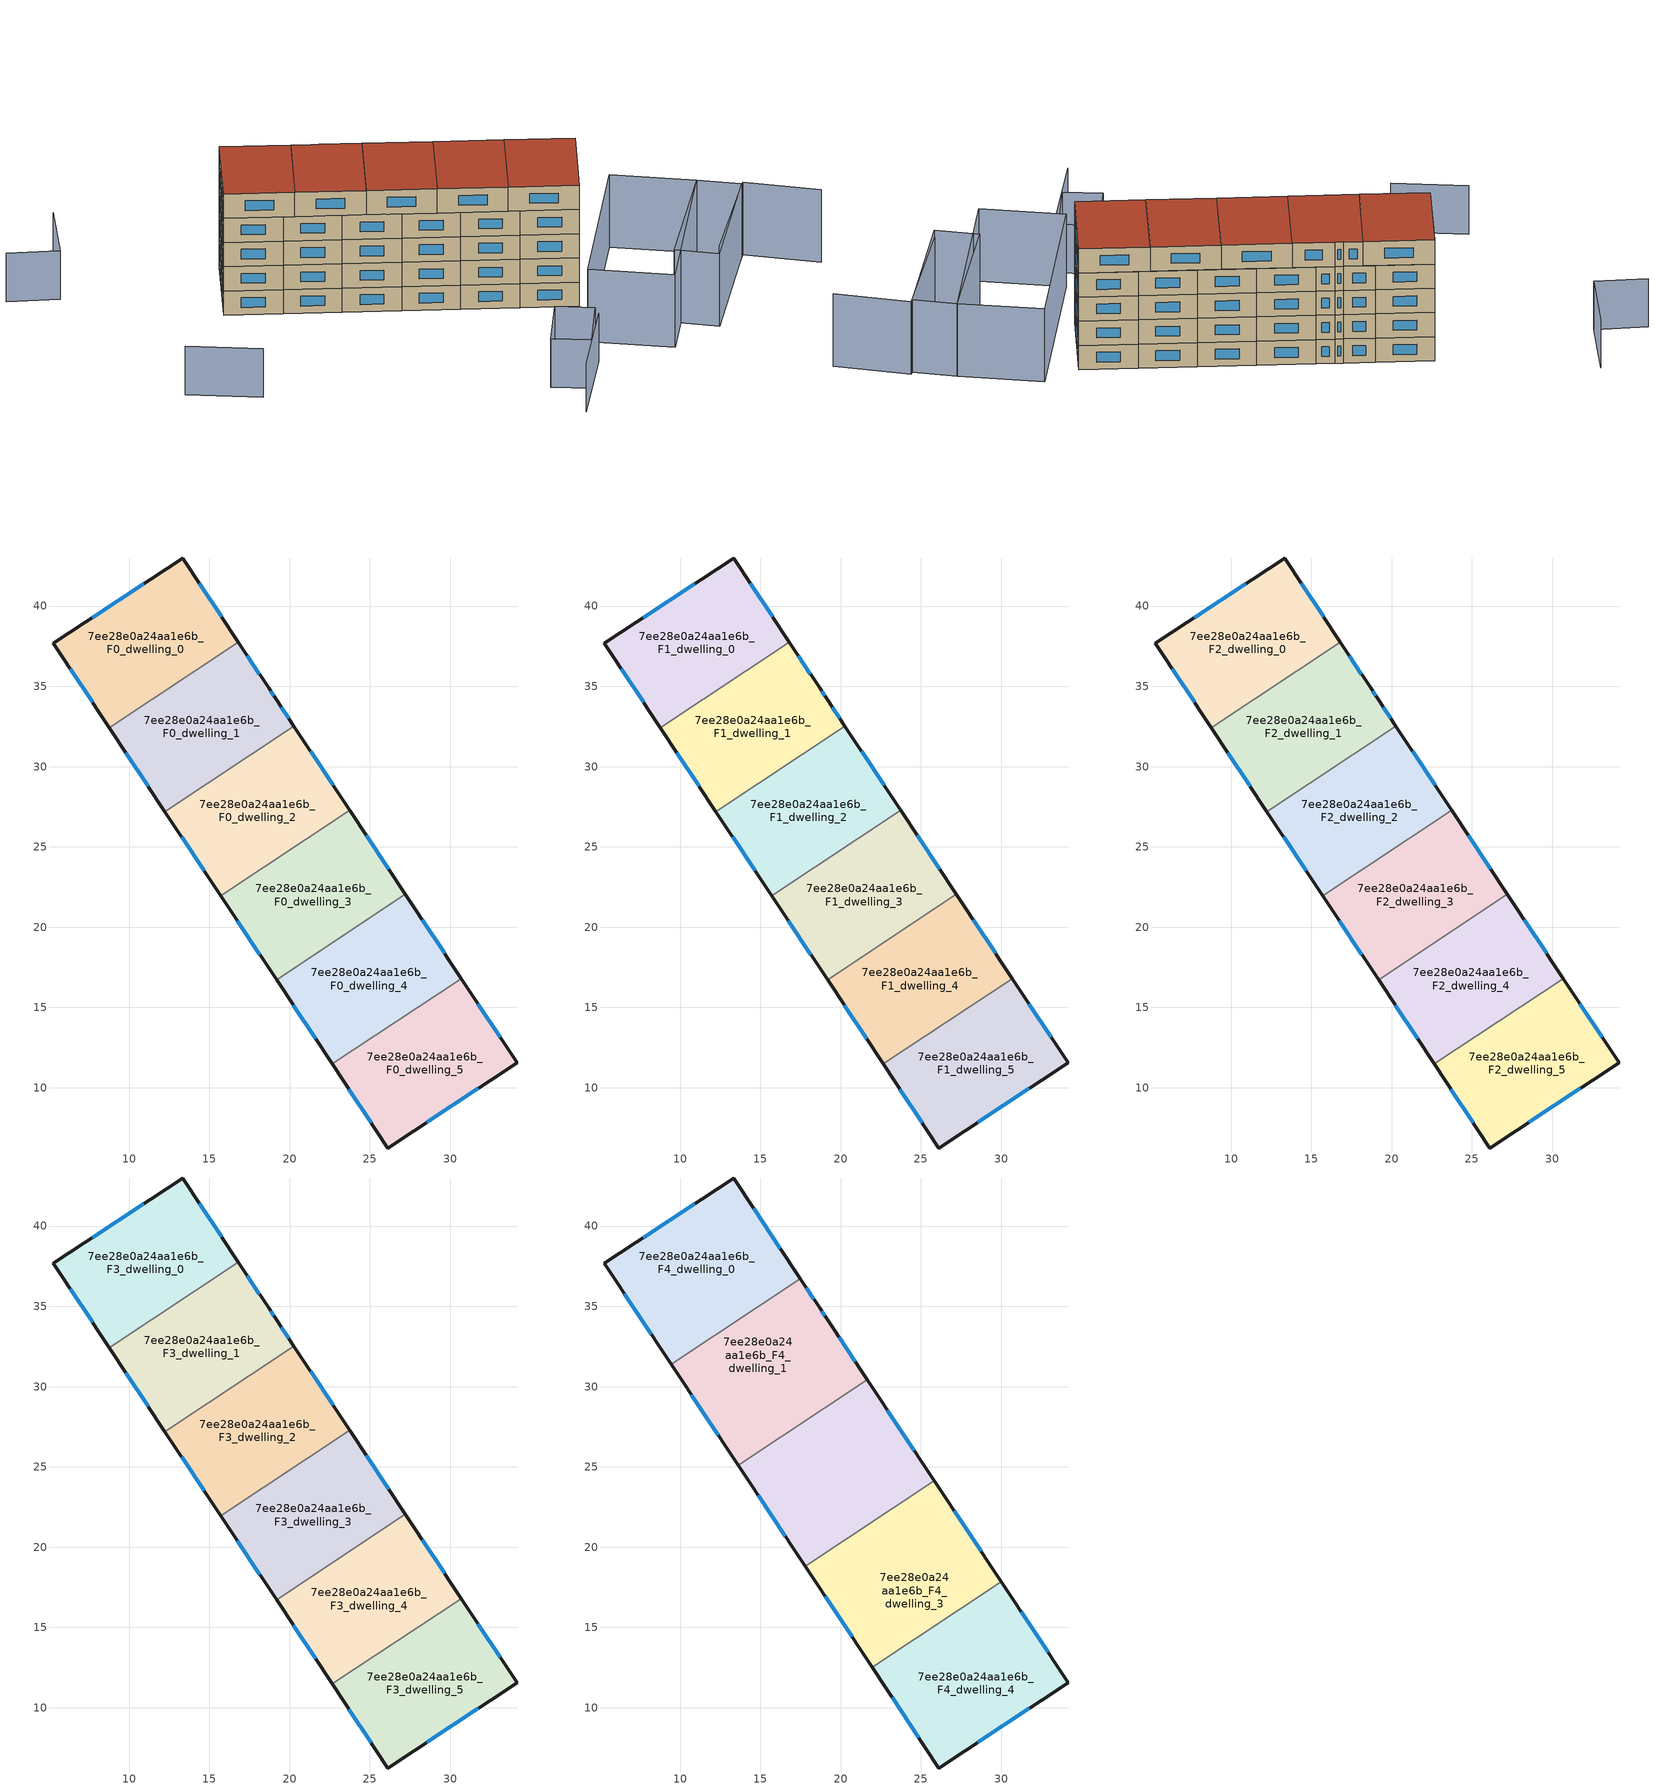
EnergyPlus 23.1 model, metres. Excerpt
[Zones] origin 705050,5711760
7ee28e0a24aa1e6b_F0_dwelling_0
 floor ground (EU_floor_Construction): 13.33,43 16.8,37.76 8.76,32.44 5.28,37.68 z0
 wall outside (EU_wall_Construction): 16.8,37.76 13.33,43 5.28,37.68 8.76,32.44 z0:3
 wall to 7ee28e0a24aa1e6b_F0_dwelling_1 (EU_wall_Construction): 8.76,32.44 16.8,37.76 z0:3
 window (EU_Window_Construction): 6.33,36.11 7.72,34.01 / 10.92,41.41 7.69,39.27 / 15.76,39.33 14.37,41.43 z0.9:2.1
7ee28e0a24aa1e6b_F0_dwelling_1
 floor ground (EU_floor_Construction): 18.69,34.91 19.15,34.21 20.27,32.52 12.23,27.2 8.76,32.44 16.8,37.76 z0
 wall outside (EU_wall_Construction): 8.76,32.44 12.23,27.2 / 20.27,32.52 19.15,34.21 18.69,34.91 16.8,37.76 z0:3
 wall to 7ee28e0a24aa1e6b_F0_dwelling_2 (EU_wall_Construction): 12.23,27.2 20.27,32.52 z0:3
 window (EU_Window_Construction): 9.8,30.87 11.2,28.76 / 18.12,35.76 17.36,36.91 / 19.01,34.42 18.83,34.7 / 19.94,33.03 19.49,33.71 z0.9:2.1
7ee28e0a24aa1e6b_F0_dwelling_2
 floor ground (EU_floor_Construction): 20.27,32.52 23.74,27.28 15.71,21.96 12.23,27.2 z0
 wall outside (EU_wall_Construction): 23.74,27.28 20.27,32.52 / 12.23,27.2 15.71,21.96 z0:3
 wall to 7ee28e0a24aa1e6b_F0_dwelling_3 (EU_wall_Construction): 15.71,21.96 23.74,27.28 z0:3
 window (EU_Window_Construction): 22.7,28.85 21.31,30.95 / 13.27,25.63 14.67,23.52 z0.9:2.1
7ee28e0a24aa1e6b_F0_dwelling_3
 floor ground (EU_floor_Construction): 23.74,27.28 27.21,22.04 19.18,16.71 15.71,21.96 z0
 wall outside (EU_wall_Construction): 27.21,22.04 23.74,27.28 / 15.71,21.96 19.18,16.71 z0:3
 wall to 7ee28e0a24aa1e6b_F0_dwelling_4 (EU_wall_Construction): 19.18,16.71 27.21,22.04 z0:3
 window (EU_Window_Construction): 26.18,23.61 24.78,25.71 / 16.75,20.39 18.14,18.28 z0.9:2.1
7ee28e0a24aa1e6b_F0_dwelling_4
 floor ground (EU_floor_Construction): 27.21,22.04 30.69,16.8 22.66,11.47 19.18,16.71 z0
 wall outside (EU_wall_Construction): 19.18,16.71 22.66,11.47 / 30.69,16.8 27.21,22.04 z0:3
 wall to 7ee28e0a24aa1e6b_F0_dwelling_5 (EU_wall_Construction): 22.66,11.47 30.69,16.8 z0:3
 window (EU_Window_Construction): 20.22,15.15 21.62,13.04 / 29.65,18.37 28.26,20.47 z0.9:2.1
7ee28e0a24aa1e6b_F0_dwelling_5
 floor ground (EU_floor_Construction): 30.69,16.8 34.17,11.55 26.13,6.24 22.66,11.47 z0
 wall outside (EU_wall_Construction): 22.66,11.47 26.13,6.24 34.17,11.55 30.69,16.8 z0:3
 window (EU_Window_Construction): 33.13,13.12 31.73,15.23 / 28.53,7.83 31.76,9.96 / 23.7,9.91 25.09,7.81 z0.9:2.1
7ee28e0a24aa1e6b_F1_dwelling_0
 floor to 7ee28e0a24aa1e6b_F0_dwelling_0 (EU_floor_Construction): 13.33,43 16.8,37.76 8.76,32.44 5.28,37.68 z3
 wall outside (EU_wall_Construction): 16.8,37.76 13.33,43 5.28,37.68 8.76,32.44 z3:6
 wall to 7ee28e0a24aa1e6b_F1_dwelling_1 (EU_wall_Construction): 8.76,32.44 16.8,37.76 z3:6
 window (EU_Window_Construction): 6.33,36.11 7.72,34.01 / 10.92,41.41 7.69,39.27 / 15.76,39.33 14.37,41.43 z3.9:5.1
7ee28e0a24aa1e6b_F1_dwelling_1
 floor to 7ee28e0a24aa1e6b_F0_dwelling_1 (EU_floor_Construction): 18.69,34.91 19.15,34.21 20.27,32.52 12.23,27.2 8.76,32.44 16.8,37.76 z3
 wall outside (EU_wall_Construction): 8.76,32.44 12.23,27.2 / 20.27,32.52 19.15,34.21 18.69,34.91 16.8,37.76 z3:6
 wall to 7ee28e0a24aa1e6b_F1_dwelling_2 (EU_wall_Construction): 12.23,27.2 20.27,32.52 z3:6
 window (EU_Window_Construction): 9.8,30.87 11.2,28.76 / 18.12,35.76 17.36,36.91 / 19.01,34.42 18.83,34.7 / 19.94,33.03 19.49,33.71 z3.9:5.1
7ee28e0a24aa1e6b_F1_dwelling_2
 floor to 7ee28e0a24aa1e6b_F0_dwelling_2 (EU_floor_Construction): 20.27,32.52 23.74,27.28 15.71,21.96 12.23,27.2 z3
 wall outside (EU_wall_Construction): 23.74,27.28 20.27,32.52 / 12.23,27.2 15.71,21.96 z3:6
 wall to 7ee28e0a24aa1e6b_F1_dwelling_3 (EU_wall_Construction): 15.71,21.96 23.74,27.28 z3:6
 window (EU_Window_Construction): 22.7,28.85 21.31,30.95 / 13.27,25.63 14.67,23.52 z3.9:5.1
7ee28e0a24aa1e6b_F1_dwelling_3
 floor to 7ee28e0a24aa1e6b_F0_dwelling_3 (EU_floor_Construction): 23.74,27.28 27.21,22.04 19.18,16.71 15.71,21.96 z3
 wall outside (EU_wall_Construction): 27.21,22.04 23.74,27.28 / 15.71,21.96 19.18,16.71 z3:6
 wall to 7ee28e0a24aa1e6b_F1_dwelling_4 (EU_wall_Construction): 19.18,16.71 27.21,22.04 z3:6
 window (EU_Window_Construction): 26.18,23.61 24.78,25.71 / 16.75,20.39 18.14,18.28 z3.9:5.1
7ee28e0a24aa1e6b_F1_dwelling_4
 floor to 7ee28e0a24aa1e6b_F0_dwelling_4 (EU_floor_Construction): 27.21,22.04 30.69,16.8 22.66,11.47 19.18,16.71 z3
 wall outside (EU_wall_Construction): 19.18,16.71 22.66,11.47 / 30.69,16.8 27.21,22.04 z3:6
 wall to 7ee28e0a24aa1e6b_F1_dwelling_5 (EU_wall_Construction): 22.66,11.47 30.69,16.8 z3:6
 window (EU_Window_Construction): 20.22,15.15 21.62,13.04 / 29.65,18.37 28.26,20.47 z3.9:5.1
7ee28e0a24aa1e6b_F1_dwelling_5
 floor to 7ee28e0a24aa1e6b_F0_dwelling_5 (EU_floor_Construction): 30.69,16.8 34.17,11.55 26.13,6.24 22.66,11.47 z3
 wall outside (EU_wall_Construction): 22.66,11.47 26.13,6.24 34.17,11.55 30.69,16.8 z3:6
 window (EU_Window_Construction): 33.13,13.12 31.73,15.23 / 28.53,7.83 31.76,9.96 / 23.7,9.91 25.09,7.81 z3.9:5.1
7ee28e0a24aa1e6b_F2_dwelling_0
 floor to 7ee28e0a24aa1e6b_F1_dwelling_0 (EU_floor_Construction): 13.33,43 16.8,37.76 8.76,32.44 5.28,37.68 z6
 wall outside (EU_wall_Construction): 16.8,37.76 13.33,43 5.28,37.68 8.76,32.44 z6:9
 wall to 7ee28e0a24aa1e6b_F2_dwelling_1 (EU_wall_Construction): 8.76,32.44 16.8,37.76 z6:9
 window (EU_Window_Construction): 6.33,36.11 7.72,34.01 / 10.92,41.41 7.69,39.27 / 15.76,39.33 14.37,41.43 z6.9:8.1
7ee28e0a24aa1e6b_F2_dwelling_1
 floor to 7ee28e0a24aa1e6b_F1_dwelling_1 (EU_floor_Construction): 18.69,34.91 19.15,34.21 20.27,32.52 12.23,27.2 8.76,32.44 16.8,37.76 z6
 wall outside (EU_wall_Construction): 8.76,32.44 12.23,27.2 / 20.27,32.52 19.15,34.21 18.69,34.91 16.8,37.76 z6:9
 wall to 7ee28e0a24aa1e6b_F2_dwelling_2 (EU_wall_Construction): 12.23,27.2 20.27,32.52 z6:9
 window (EU_Window_Construction): 9.8,30.87 11.2,28.76 / 18.12,35.76 17.36,36.91 / 19.01,34.42 18.83,34.7 / 19.94,33.03 19.49,33.71 z6.9:8.1
7ee28e0a24aa1e6b_F2_dwelling_2
 floor to 7ee28e0a24aa1e6b_F1_dwelling_2 (EU_floor_Construction): 20.27,32.52 23.74,27.28 15.71,21.96 12.23,27.2 z6
 wall outside (EU_wall_Construction): 23.74,27.28 20.27,32.52 / 12.23,27.2 15.71,21.96 z6:9
 wall to 7ee28e0a24aa1e6b_F2_dwelling_3 (EU_wall_Construction): 15.71,21.96 23.74,27.28 z6:9
 window (EU_Window_Construction): 22.7,28.85 21.31,30.95 / 13.27,25.63 14.67,23.52 z6.9:8.1
7ee28e0a24aa1e6b_F2_dwelling_3
 floor to 7ee28e0a24aa1e6b_F1_dwelling_3 (EU_floor_Construction): 23.74,27.28 27.21,22.04 19.18,16.71 15.71,21.96 z6
 wall outside (EU_wall_Construction): 27.21,22.04 23.74,27.28 / 15.71,21.96 19.18,16.71 z6:9
 wall to 7ee28e0a24aa1e6b_F2_dwelling_4 (EU_wall_Construction): 19.18,16.71 27.21,22.04 z6:9
 window (EU_Window_Construction): 26.18,23.61 24.78,25.71 / 16.75,20.39 18.14,18.28 z6.9:8.1
7ee28e0a24aa1e6b_F2_dwelling_4
 floor to 7ee28e0a24aa1e6b_F1_dwelling_4 (EU_floor_Construction): 27.21,22.04 30.69,16.8 22.66,11.47 19.18,16.71 z6
 wall outside (EU_wall_Construction): 19.18,16.71 22.66,11.47 / 30.69,16.8 27.21,22.04 z6:9
 wall to 7ee28e0a24aa1e6b_F2_dwelling_5 (EU_wall_Construction): 22.66,11.47 30.69,16.8 z6:9
 window (EU_Window_Construction): 20.22,15.15 21.62,13.04 / 29.65,18.37 28.26,20.47 z6.9:8.1
7ee28e0a24aa1e6b_F2_dwelling_5
 floor to 7ee28e0a24aa1e6b_F1_dwelling_5 (EU_floor_Construction): 30.69,16.8 34.17,11.55 26.13,6.24 22.66,11.47 z6
 wall outside (EU_wall_Construction): 22.66,11.47 26.13,6.24 34.17,11.55 30.69,16.8 z6:9
 window (EU_Window_Construction): 33.13,13.12 31.73,15.23 / 28.53,7.83 31.76,9.96 / 23.7,9.91 25.09,7.81 z6.9:8.1
7ee28e0a24aa1e6b_F3_dwelling_0
 floor to 7ee28e0a24aa1e6b_F2_dwelling_0 (EU_floor_Construction): 13.33,43 16.8,37.76 8.76,32.44 5.28,37.68 z9
 wall outside (EU_wall_Construction): 16.8,37.76 13.33,43 5.28,37.68 8.76,32.44 z9:12
 wall to 7ee28e0a24aa1e6b_F3_dwelling_1 (EU_wall_Construction): 8.76,32.44 16.8,37.76 z9:12
 window (EU_Window_Construction): 6.33,36.11 7.72,34.01 / 10.92,41.41 7.69,39.27 / 15.76,39.33 14.37,41.43 z9.9:11.1
7ee28e0a24aa1e6b_F3_dwelling_1
 floor to 7ee28e0a24aa1e6b_F2_dwelling_1 (EU_floor_Construction): 18.69,34.91 19.15,34.21 20.27,32.52 12.23,27.2 8.76,32.44 16.8,37.76 z9
 wall outside (EU_wall_Construction): 8.76,32.44 12.23,27.2 / 20.27,32.52 19.15,34.21 18.69,34.91 16.8,37.76 z9:12
 wall to 7ee28e0a24aa1e6b_F3_dwelling_2 (EU_wall_Construction): 12.23,27.2 20.27,32.52 z9:12
 window (EU_Window_Construction): 9.8,30.87 11.2,28.76 / 18.12,35.76 17.36,36.91 / 19.01,34.42 18.83,34.7 / 19.94,33.03 19.49,33.71 z9.9:11.1
7ee28e0a24aa1e6b_F3_dwelling_2
 floor to 7ee28e0a24aa1e6b_F2_dwelling_2 (EU_floor_Construction): 20.27,32.52 23.74,27.28 15.71,21.96 12.23,27.2 z9
 wall outside (EU_wall_Construction): 23.74,27.28 20.27,32.52 / 12.23,27.2 15.71,21.96 z9:12
 wall to 7ee28e0a24aa1e6b_F3_dwelling_3 (EU_wall_Construction): 15.71,21.96 23.74,27.28 z9:12
 window (EU_Window_Construction): 22.7,28.85 21.31,30.95 / 13.27,25.63 14.67,23.52 z9.9:11.1
7ee28e0a24aa1e6b_F3_dwelling_3
 floor to 7ee28e0a24aa1e6b_F2_dwelling_3 (EU_floor_Construction): 23.74,27.28 27.21,22.04 19.18,16.71 15.71,21.96 z9
 wall outside (EU_wall_Construction): 27.21,22.04 23.74,27.28 / 15.71,21.96 19.18,16.71 z9:12
 wall to 7ee28e0a24aa1e6b_F3_dwelling_4 (EU_wall_Construction): 19.18,16.71 27.21,22.04 z9:12
 window (EU_Window_Construction): 26.18,23.61 24.78,25.71 / 16.75,20.39 18.14,18.28 z9.9:11.1
7ee28e0a24aa1e6b_F3_dwelling_4
 floor to 7ee28e0a24aa1e6b_F2_dwelling_4 (EU_floor_Construction): 27.21,22.04 30.69,16.8 22.66,11.47 19.18,16.71 z9
 wall outside (EU_wall_Construction): 19.18,16.71 22.66,11.47 / 30.69,16.8 27.21,22.04 z9:12
 wall to 7ee28e0a24aa1e6b_F3_dwelling_5 (EU_wall_Construction): 22.66,11.47 30.69,16.8 z9:12
 window (EU_Window_Construction): 20.22,15.15 21.62,13.04 / 29.65,18.37 28.26,20.47 z9.9:11.1
7ee28e0a24aa1e6b_F3_dwelling_5
 floor to 7ee28e0a24aa1e6b_F2_dwelling_5 (EU_floor_Construction): 30.69,16.8 34.17,11.55 26.13,6.24 22.66,11.47 z9
 wall outside (EU_wall_Construction): 22.66,11.47 26.13,6.24 34.17,11.55 30.69,16.8 z9:12
 window (EU_Window_Construction): 33.13,13.12 31.73,15.23 / 28.53,7.83 31.76,9.96 / 23.7,9.91 25.09,7.81 z9.9:11.1
7ee28e0a24aa1e6b_F4_dwelling_0
 floor to 7ee28e0a24aa1e6b_F3_dwelling_0 (EU_floor_Construction): 13.33,43 16.8,37.76 8.76,32.44 5.28,37.68 z12
 floor to 7ee28e0a24aa1e6b_F3_dwelling_1 (EU_floor_Construction): 16.8,37.76 17.49,36.71 9.46,31.39 8.76,32.44 z12
 wall outside (EU_wall_Construction): 17.49,36.71 13.33,43 5.28,37.68 9.46,31.39 z12:15
 wall to 7ee28e0a24aa1e6b_F4_dwelling_1 (EU_wall_Construction): 9.46,31.39 17.49,36.71 z12:15
 window (EU_Window_Construction): 6.53,35.8 8.21,33.27 / 10.92,41.41 7.69,39.27 / 16.24,38.59 14.57,41.12 z12.9:14.1
 roof outside (EU_roof_Construction): 17.49,36.71 13.33,43 5.28,37.68 9.46,31.39 z15
7ee28e0a24aa1e6b_F4_dwelling_1
 floor to 7ee28e0a24aa1e6b_F3_dwelling_1 (EU_floor_Construction): 18.69,34.91 19.15,34.21 20.27,32.52 12.24,27.2 9.46,31.39 17.49,36.71 z12
 floor to 7ee28e0a24aa1e6b_F3_dwelling_2 (EU_floor_Construction): 20.27,32.52 21.66,30.43 13.62,25.1 12.24,27.2 z12
 wall outside (EU_wall_Construction): 9.46,31.39 13.62,25.1 / 21.66,30.43 19.15,34.21 18.69,34.91 17.49,36.71 z12:15
 wall to 7ee28e0a24aa1e6b_F4_dwelling_2 (EU_wall_Construction): 13.62,25.1 21.66,30.43 z12:15
 window (EU_Window_Construction): 10.7,29.51 12.38,26.98 / 18.33,35.45 17.85,36.17 / 19.01,34.42 18.83,34.7 / 20.91,31.56 19.9,33.08 z12.9:14.1
 roof outside (EU_roof_Construction): 21.66,30.43 19.15,34.21 18.69,34.91 17.49,36.71 9.46,31.39 13.62,25.1 z15
7ee28e0a24aa1e6b_F4_dwelling_2
 floor to 7ee28e0a24aa1e6b_F3_dwelling_2 (EU_floor_Construction): 21.66,30.43 23.74,27.28 15.71,21.96 13.62,25.1 z12
 floor to 7ee28e0a24aa1e6b_F3_dwelling_3 (EU_floor_Construction): 23.74,27.28 25.83,24.14 17.79,18.81 15.71,21.96 z12
 wall outside (EU_wall_Construction): 25.83,24.14 21.66,30.43 / 13.62,25.1 17.79,18.81 z12:15
 wall to 7ee28e0a24aa1e6b_F4_dwelling_3 (EU_wall_Construction): 17.79,18.81 25.83,24.14 z12:15
 window (EU_Window_Construction): 24.58,26.02 22.91,28.54 / 14.87,23.22 16.55,20.69 z12.9:14.1
 roof outside (EU_roof_Construction): 25.83,24.14 21.66,30.43 13.62,25.1 17.79,18.81 z15
7ee28e0a24aa1e6b_F4_dwelling_3
 floor to 7ee28e0a24aa1e6b_F3_dwelling_3 (EU_floor_Construction): 25.83,24.14 27.21,22.04 19.18,16.71 17.79,18.81 z12
 floor to 7ee28e0a24aa1e6b_F3_dwelling_4 (EU_floor_Construction): 27.21,22.04 29.99,17.85 21.96,12.52 19.18,16.71 z12
 wall outside (EU_wall_Construction): 17.79,18.81 21.96,12.52 / 29.99,17.85 25.83,24.14 z12:15
 wall to 7ee28e0a24aa1e6b_F4_dwelling_4 (EU_wall_Construction): 21.96,12.52 29.99,17.85 z12:15
 window (EU_Window_Construction): 19.04,16.93 20.71,14.4 / 28.75,19.73 27.07,22.25 z12.9:14.1
 roof outside (EU_roof_Construction): 29.99,17.85 25.83,24.14 17.79,18.81 21.96,12.52 z15
7ee28e0a24aa1e6b_F4_dwelling_4
 floor to 7ee28e0a24aa1e6b_F3_dwelling_5 (EU_floor_Construction): 30.69,16.8 34.17,11.55 26.13,6.24 22.66,11.47 z12
 floor to 7ee28e0a24aa1e6b_F3_dwelling_4 (EU_floor_Construction): 29.99,17.85 30.69,16.8 22.66,11.47 21.96,12.52 z12
 wall outside (EU_wall_Construction): 21.96,12.52 26.13,6.24 34.17,11.55 29.99,17.85 z12:15
 window (EU_Window_Construction): 32.92,13.44 31.25,15.96 / 28.53,7.83 31.76,9.96 / 23.21,10.64 24.88,8.12 z12.9:14.1
 roof outside (EU_roof_Construction): 34.17,11.55 29.99,17.85 21.96,12.52 26.13,6.24 z15
shading: 7.99,-5.41 17.45,-1.29 / 5.56,58.86 -0.78,54.24 / -0.78,54.24 -4.17,58.89 / -10.7,32.93 -6.91,25.54 / 10.43,0.44 16.3,3.46 / 16.3,3.46 18.28,-0.4 / 18.28,-0.4 12.41,-3.42 / 12.41,-3.42 10.43,0.44 z0:6; 31.46,-7.82 43.99,-3.23 / 43.99,-3.23 46.89,-11.17 / 28.48,-4.07 41.87,1.16 / 41.87,1.16 43.63,-3.36 / 43.63,-3.36 30.24,-8.59 / 30.24,-8.59 28.48,-4.07 / 38.07,9.67 41.86,1.15 / 41.86,1.15 24.11,-6.74 / 24.11,-6.74 20.32,1.78 / 20.32,1.78 38.07,9.67 z0:9
[Building]
EU S2 Campaign: North Axis=0; Terrain=City; Solar Distribution=FullExterior
[Site:Location]
London: Latitude=51.5; Longitude=-0.5; Time Zone=0; Elevation=25
[SizingPeriod:WeatherFileDays]
AnnualSizingPeriod: Begin Month=1; Begin Day of Month=1; End Month=12; End Day of Month=31; Day of Week for Start Day=Monday; Use Weather File Daylight Saving Period=No; Use Weather File Rain and Snow Indicators=No
[MATERIAL]
EU_InternalMass_Material: Roughness=MediumRough; Thickness=0.1; Conductivity=1; Density=1800; Specific Heat=900; Thermal Absorptance=0.9; Solar Absorptance=0.7; Visible Absorptance=0.7
[MATERIAL:NOMASS] Roughness=MediumRough; Thermal Absorptance=0.9; Solar Absorptance=0.7; Visible Absorptance=0.7
Name | Thermal Resistance
EU_wall_NoMass | 1.04674
EU_roof_NoMass | 4.32442
EU_floor_NoMass | 2.04616
[WINDOWMATERIAL:SIMPLEGLAZINGSYSTEM]
EU_Window_SimpleGlazing: UFactor=4.25843; Solar Heat Gain Coefficient=0.85; Visible Transmittance=0.85
[CONSTRUCTION]
EU_wall_Construction: EU_wall_NoMass
EU_roof_Construction: EU_roof_NoMass
EU_floor_Construction: EU_floor_NoMass
EU_Window_Construction: EU_Window_SimpleGlazing
EU_InternalMass_Construction: EU_InternalMass_Material
[ZONE] Type=1; Multiplier=1; Ceiling Height=autocalculate; Floor Area=autocalculate; Part of Total Floor Area=Yes
Name | Volume
7ee28e0a24aa1e6b_F0_dwelling_0; 7ee28e0a24aa1e6b_F1_dwelling_0; 7ee28e0a24aa1e6b_F2_dwelling_0; 7ee28e0a24aa1e6b_F3_dwelling_0 | 181.793
7ee28e0a24aa1e6b_F4_dwelling_0 | 218.143
7ee28e0a24aa1e6b_F0_dwelling_1; 7ee28e0a24aa1e6b_F1_dwelling_1; 7ee28e0a24aa1e6b_F2_dwelling_1; 7ee28e0a24aa1e6b_F3_dwelling_1 | 181.785
7ee28e0a24aa1e6b_F4_dwelling_1 | 218.161
7ee28e0a24aa1e6b_F0_dwelling_2; 7ee28e0a24aa1e6b_F1_dwelling_2; 7ee28e0a24aa1e6b_F2_dwelling_2; 7ee28e0a24aa1e6b_F3_dwelling_2 | 181.809
7ee28e0a24aa1e6b_F4_dwelling_2 | 218.163
7ee28e0a24aa1e6b_F0_dwelling_3; 7ee28e0a24aa1e6b_F1_dwelling_3; 7ee28e0a24aa1e6b_F2_dwelling_3; 7ee28e0a24aa1e6b_F3_dwelling_3 | 181.783
7ee28e0a24aa1e6b_F4_dwelling_3; 7ee28e0a24aa1e6b_F4_dwelling_4 | 218.158
7ee28e0a24aa1e6b_F0_dwelling_4; 7ee28e0a24aa1e6b_F1_dwelling_4; 7ee28e0a24aa1e6b_F2_dwelling_4; 7ee28e0a24aa1e6b_F3_dwelling_4 | 181.8
7ee28e0a24aa1e6b_F0_dwelling_5; 7ee28e0a24aa1e6b_F1_dwelling_5; 7ee28e0a24aa1e6b_F2_dwelling_5; 7ee28e0a24aa1e6b_F3_dwelling_5 | 181.792
[INTERNALMASS] Construction=EU_InternalMass_Construction
Name | Zone or ZoneList | Surface Area
7ee28e0a24aa1e6b_F0_dwelling_0_EU_InternalMass | 7ee28e0a24aa1e6b_F0_dwelling_0 | 60.5977
7ee28e0a24aa1e6b_F0_dwelling_1_EU_InternalMass | 7ee28e0a24aa1e6b_F0_dwelling_1 | 60.5952
7ee28e0a24aa1e6b_F0_dwelling_2_EU_InternalMass | 7ee28e0a24aa1e6b_F0_dwelling_2 | 60.6029
7ee28e0a24aa1e6b_F0_dwelling_3_EU_InternalMass | 7ee28e0a24aa1e6b_F0_dwelling_3 | 60.5947
7ee28e0a24aa1e6b_F0_dwelling_4_EU_InternalMass | 7ee28e0a24aa1e6b_F0_dwelling_4 | 60.5977
7ee28e0a24aa1e6b_F0_dwelling_5_EU_InternalMass | 7ee28e0a24aa1e6b_F0_dwelling_5 | 60.5976
7ee28e0a24aa1e6b_F1_dwelling_0_EU_InternalMass | 7ee28e0a24aa1e6b_F1_dwelling_0 | 60.5977
7ee28e0a24aa1e6b_F1_dwelling_1_EU_InternalMass | 7ee28e0a24aa1e6b_F1_dwelling_1 | 60.5952
7ee28e0a24aa1e6b_F1_dwelling_2_EU_InternalMass | 7ee28e0a24aa1e6b_F1_dwelling_2 | 60.6029
7ee28e0a24aa1e6b_F1_dwelling_3_EU_InternalMass | 7ee28e0a24aa1e6b_F1_dwelling_3 | 60.5947
7ee28e0a24aa1e6b_F1_dwelling_4_EU_InternalMass | 7ee28e0a24aa1e6b_F1_dwelling_4 | 60.5977
7ee28e0a24aa1e6b_F1_dwelling_5_EU_InternalMass | 7ee28e0a24aa1e6b_F1_dwelling_5 | 60.5976
7ee28e0a24aa1e6b_F2_dwelling_0_EU_InternalMass | 7ee28e0a24aa1e6b_F2_dwelling_0 | 60.5977
7ee28e0a24aa1e6b_F2_dwelling_1_EU_InternalMass | 7ee28e0a24aa1e6b_F2_dwelling_1 | 60.5952
7ee28e0a24aa1e6b_F2_dwelling_2_EU_InternalMass | 7ee28e0a24aa1e6b_F2_dwelling_2 | 60.6029
7ee28e0a24aa1e6b_F2_dwelling_3_EU_InternalMass | 7ee28e0a24aa1e6b_F2_dwelling_3 | 60.5947
7ee28e0a24aa1e6b_F2_dwelling_4_EU_InternalMass | 7ee28e0a24aa1e6b_F2_dwelling_4 | 60.5977
7ee28e0a24aa1e6b_F2_dwelling_5_EU_InternalMass | 7ee28e0a24aa1e6b_F2_dwelling_5 | 60.5976
7ee28e0a24aa1e6b_F3_dwelling_0_EU_InternalMass | 7ee28e0a24aa1e6b_F3_dwelling_0 | 60.5977
7ee28e0a24aa1e6b_F3_dwelling_1_EU_InternalMass | 7ee28e0a24aa1e6b_F3_dwelling_1 | 60.5952
7ee28e0a24aa1e6b_F3_dwelling_2_EU_InternalMass | 7ee28e0a24aa1e6b_F3_dwelling_2 | 60.6029
7ee28e0a24aa1e6b_F3_dwelling_3_EU_InternalMass | 7ee28e0a24aa1e6b_F3_dwelling_3 | 60.5947
7ee28e0a24aa1e6b_F3_dwelling_4_EU_InternalMass | 7ee28e0a24aa1e6b_F3_dwelling_4 | 60.5977
7ee28e0a24aa1e6b_F3_dwelling_5_EU_InternalMass | 7ee28e0a24aa1e6b_F3_dwelling_5 | 60.5976
7ee28e0a24aa1e6b_F4_dwelling_0_EU_InternalMass | 7ee28e0a24aa1e6b_F4_dwelling_0 | 72.7143
7ee28e0a24aa1e6b_F4_dwelling_1_EU_InternalMass | 7ee28e0a24aa1e6b_F4_dwelling_1 | 72.7204
7ee28e0a24aa1e6b_F4_dwelling_2_EU_InternalMass | 7ee28e0a24aa1e6b_F4_dwelling_2 | 72.7207
7ee28e0a24aa1e6b_F4_dwelling_3_EU_InternalMass | 7ee28e0a24aa1e6b_F4_dwelling_3 | 72.716
7ee28e0a24aa1e6b_F4_dwelling_4_EU_InternalMass | 7ee28e0a24aa1e6b_F4_dwelling_4 | 72.7195
[OTHEREQUIPMENT] Fuel Type=Electricity; Design Level Calculation Method=Watts/Area; Power per Zone Floor Area=1; Fraction Latent=0; Fraction Radiant=0; Fraction Lost=0; Carbon Dioxide Generation Rate=0; EndUse Subcategory=EU_Step8_InternalGains
Name | Zone or ZoneList or Space or SpaceList | Schedule
EU_Step8_InternalGain_7ee28e0a24aa1e6b_F0_dwelling_0_f000 | 7ee28e0a24aa1e6b_F0_dwelling_0 | EU_Step8_GainSchedule_7ee28e0a24aa1e6b_F0_dwelling_0_f000
EU_Step8_InternalGain_7ee28e0a24aa1e6b_F0_dwelling_1_f000 | 7ee28e0a24aa1e6b_F0_dwelling_1 | EU_Step8_GainSchedule_7ee28e0a24aa1e6b_F0_dwelling_1_f000
EU_Step8_InternalGain_7ee28e0a24aa1e6b_F0_dwelling_2_f000 | 7ee28e0a24aa1e6b_F0_dwelling_2 | EU_Step8_GainSchedule_7ee28e0a24aa1e6b_F0_dwelling_2_f000
EU_Step8_InternalGain_7ee28e0a24aa1e6b_F0_dwelling_3_f000 | 7ee28e0a24aa1e6b_F0_dwelling_3 | EU_Step8_GainSchedule_7ee28e0a24aa1e6b_F0_dwelling_3_f000
EU_Step8_InternalGain_7ee28e0a24aa1e6b_F0_dwelling_4_f000 | 7ee28e0a24aa1e6b_F0_dwelling_4 | EU_Step8_GainSchedule_7ee28e0a24aa1e6b_F0_dwelling_4_f000
EU_Step8_InternalGain_7ee28e0a24aa1e6b_F0_dwelling_5_f000 | 7ee28e0a24aa1e6b_F0_dwelling_5 | EU_Step8_GainSchedule_7ee28e0a24aa1e6b_F0_dwelling_5_f000
EU_Step8_InternalGain_7ee28e0a24aa1e6b_F1_dwelling_0_f000 | 7ee28e0a24aa1e6b_F1_dwelling_0 | EU_Step8_GainSchedule_7ee28e0a24aa1e6b_F1_dwelling_0_f000
EU_Step8_InternalGain_7ee28e0a24aa1e6b_F1_dwelling_1_f000 | 7ee28e0a24aa1e6b_F1_dwelling_1 | EU_Step8_GainSchedule_7ee28e0a24aa1e6b_F1_dwelling_1_f000
EU_Step8_InternalGain_7ee28e0a24aa1e6b_F1_dwelling_2_f000 | 7ee28e0a24aa1e6b_F1_dwelling_2 | EU_Step8_GainSchedule_7ee28e0a24aa1e6b_F1_dwelling_2_f000
EU_Step8_InternalGain_7ee28e0a24aa1e6b_F1_dwelling_3_f000 | 7ee28e0a24aa1e6b_F1_dwelling_3 | EU_Step8_GainSchedule_7ee28e0a24aa1e6b_F1_dwelling_3_f000
EU_Step8_InternalGain_7ee28e0a24aa1e6b_F1_dwelling_4_f000 | 7ee28e0a24aa1e6b_F1_dwelling_4 | EU_Step8_GainSchedule_7ee28e0a24aa1e6b_F1_dwelling_4_f000
EU_Step8_InternalGain_7ee28e0a24aa1e6b_F1_dwelling_5_f000 | 7ee28e0a24aa1e6b_F1_dwelling_5 | EU_Step8_GainSchedule_7ee28e0a24aa1e6b_F1_dwelling_5_f000
EU_Step8_InternalGain_7ee28e0a24aa1e6b_F2_dwelling_0_f000 | 7ee28e0a24aa1e6b_F2_dwelling_0 | EU_Step8_GainSchedule_7ee28e0a24aa1e6b_F2_dwelling_0_f000
EU_Step8_InternalGain_7ee28e0a24aa1e6b_F2_dwelling_1_f000 | 7ee28e0a24aa1e6b_F2_dwelling_1 | EU_Step8_GainSchedule_7ee28e0a24aa1e6b_F2_dwelling_1_f000
EU_Step8_InternalGain_7ee28e0a24aa1e6b_F2_dwelling_2_f000 | 7ee28e0a24aa1e6b_F2_dwelling_2 | EU_Step8_GainSchedule_7ee28e0a24aa1e6b_F2_dwelling_2_f000
EU_Step8_InternalGain_7ee28e0a24aa1e6b_F2_dwelling_3_f000 | 7ee28e0a24aa1e6b_F2_dwelling_3 | EU_Step8_GainSchedule_7ee28e0a24aa1e6b_F2_dwelling_3_f000
EU_Step8_InternalGain_7ee28e0a24aa1e6b_F2_dwelling_4_f000 | 7ee28e0a24aa1e6b_F2_dwelling_4 | EU_Step8_GainSchedule_7ee28e0a24aa1e6b_F2_dwelling_4_f000
EU_Step8_InternalGain_7ee28e0a24aa1e6b_F2_dwelling_5_f000 | 7ee28e0a24aa1e6b_F2_dwelling_5 | EU_Step8_GainSchedule_7ee28e0a24aa1e6b_F2_dwelling_5_f000
EU_Step8_InternalGain_7ee28e0a24aa1e6b_F3_dwelling_0_f000 | 7ee28e0a24aa1e6b_F3_dwelling_0 | EU_Step8_GainSchedule_7ee28e0a24aa1e6b_F3_dwelling_0_f000
EU_Step8_InternalGain_7ee28e0a24aa1e6b_F3_dwelling_1_f000 | 7ee28e0a24aa1e6b_F3_dwelling_1 | EU_Step8_GainSchedule_7ee28e0a24aa1e6b_F3_dwelling_1_f000
EU_Step8_InternalGain_7ee28e0a24aa1e6b_F3_dwelling_2_f000 | 7ee28e0a24aa1e6b_F3_dwelling_2 | EU_Step8_GainSchedule_7ee28e0a24aa1e6b_F3_dwelling_2_f000
EU_Step8_InternalGain_7ee28e0a24aa1e6b_F3_dwelling_3_f000 | 7ee28e0a24aa1e6b_F3_dwelling_3 | EU_Step8_GainSchedule_7ee28e0a24aa1e6b_F3_dwelling_3_f000
EU_Step8_InternalGain_7ee28e0a24aa1e6b_F3_dwelling_4_f000 | 7ee28e0a24aa1e6b_F3_dwelling_4 | EU_Step8_GainSchedule_7ee28e0a24aa1e6b_F3_dwelling_4_f000
EU_Step8_InternalGain_7ee28e0a24aa1e6b_F3_dwelling_5_f000 | 7ee28e0a24aa1e6b_F3_dwelling_5 | EU_Step8_GainSchedule_7ee28e0a24aa1e6b_F3_dwelling_5_f000
EU_Step8_InternalGain_7ee28e0a24aa1e6b_F4_dwelling_0_f000 | 7ee28e0a24aa1e6b_F4_dwelling_0 | EU_Step8_GainSchedule_7ee28e0a24aa1e6b_F4_dwelling_0_f000
EU_Step8_InternalGain_7ee28e0a24aa1e6b_F4_dwelling_1_f000 | 7ee28e0a24aa1e6b_F4_dwelling_1 | EU_Step8_GainSchedule_7ee28e0a24aa1e6b_F4_dwelling_1_f000
EU_Step8_InternalGain_7ee28e0a24aa1e6b_F4_dwelling_2_f000 | 7ee28e0a24aa1e6b_F4_dwelling_2 | EU_Step8_GainSchedule_7ee28e0a24aa1e6b_F4_dwelling_2_f000
EU_Step8_InternalGain_7ee28e0a24aa1e6b_F4_dwelling_3_f000 | 7ee28e0a24aa1e6b_F4_dwelling_3 | EU_Step8_GainSchedule_7ee28e0a24aa1e6b_F4_dwelling_3_f000
EU_Step8_InternalGain_7ee28e0a24aa1e6b_F4_dwelling_4_f000 | 7ee28e0a24aa1e6b_F4_dwelling_4 | EU_Step8_GainSchedule_7ee28e0a24aa1e6b_F4_dwelling_4_f000
[ZONEVENTILATION:DESIGNFLOWRATE] Schedule=EU_AlwaysOn; Design Flow Rate Calculation Method=AirChanges/Hour; Air Changes per Hour=0.488719; Ventilation Type=Natural; Fan Pressure Rise=0; Fan Total Efficiency=1; Constant Term Coefficient=1; Temperature Term Coefficient=0; Velocity Term Coefficient=0; Velocity Squared Term Coefficient=0; Minimum Indoor Temperature=-100; Maximum Indoor Temperature=100; Delta Temperature=-100; Minimum Outdoor Temperature=-100; Maximum Outdoor Temperature=100; Maximum Wind Speed=40
Name | Zone or ZoneList or Space or SpaceList
EU_ConstantAir_7ee28e0a24aa1e6b_F0_dwelling_0 | 7ee28e0a24aa1e6b_F0_dwelling_0
EU_ConstantAir_7ee28e0a24aa1e6b_F0_dwelling_1 | 7ee28e0a24aa1e6b_F0_dwelling_1
EU_ConstantAir_7ee28e0a24aa1e6b_F0_dwelling_2 | 7ee28e0a24aa1e6b_F0_dwelling_2
EU_ConstantAir_7ee28e0a24aa1e6b_F0_dwelling_3 | 7ee28e0a24aa1e6b_F0_dwelling_3
EU_ConstantAir_7ee28e0a24aa1e6b_F0_dwelling_4 | 7ee28e0a24aa1e6b_F0_dwelling_4
EU_ConstantAir_7ee28e0a24aa1e6b_F0_dwelling_5 | 7ee28e0a24aa1e6b_F0_dwelling_5
EU_ConstantAir_7ee28e0a24aa1e6b_F1_dwelling_0 | 7ee28e0a24aa1e6b_F1_dwelling_0
EU_ConstantAir_7ee28e0a24aa1e6b_F1_dwelling_1 | 7ee28e0a24aa1e6b_F1_dwelling_1
EU_ConstantAir_7ee28e0a24aa1e6b_F1_dwelling_2 | 7ee28e0a24aa1e6b_F1_dwelling_2
EU_ConstantAir_7ee28e0a24aa1e6b_F1_dwelling_3 | 7ee28e0a24aa1e6b_F1_dwelling_3
EU_ConstantAir_7ee28e0a24aa1e6b_F1_dwelling_4 | 7ee28e0a24aa1e6b_F1_dwelling_4
EU_ConstantAir_7ee28e0a24aa1e6b_F1_dwelling_5 | 7ee28e0a24aa1e6b_F1_dwelling_5
EU_ConstantAir_7ee28e0a24aa1e6b_F2_dwelling_0 | 7ee28e0a24aa1e6b_F2_dwelling_0
EU_ConstantAir_7ee28e0a24aa1e6b_F2_dwelling_1 | 7ee28e0a24aa1e6b_F2_dwelling_1
EU_ConstantAir_7ee28e0a24aa1e6b_F2_dwelling_2 | 7ee28e0a24aa1e6b_F2_dwelling_2
EU_ConstantAir_7ee28e0a24aa1e6b_F2_dwelling_3 | 7ee28e0a24aa1e6b_F2_dwelling_3
EU_ConstantAir_7ee28e0a24aa1e6b_F2_dwelling_4 | 7ee28e0a24aa1e6b_F2_dwelling_4
EU_ConstantAir_7ee28e0a24aa1e6b_F2_dwelling_5 | 7ee28e0a24aa1e6b_F2_dwelling_5
EU_ConstantAir_7ee28e0a24aa1e6b_F3_dwelling_0 | 7ee28e0a24aa1e6b_F3_dwelling_0
EU_ConstantAir_7ee28e0a24aa1e6b_F3_dwelling_1 | 7ee28e0a24aa1e6b_F3_dwelling_1
EU_ConstantAir_7ee28e0a24aa1e6b_F3_dwelling_2 | 7ee28e0a24aa1e6b_F3_dwelling_2
EU_ConstantAir_7ee28e0a24aa1e6b_F3_dwelling_3 | 7ee28e0a24aa1e6b_F3_dwelling_3
EU_ConstantAir_7ee28e0a24aa1e6b_F3_dwelling_4 | 7ee28e0a24aa1e6b_F3_dwelling_4
EU_ConstantAir_7ee28e0a24aa1e6b_F3_dwelling_5 | 7ee28e0a24aa1e6b_F3_dwelling_5
EU_ConstantAir_7ee28e0a24aa1e6b_F4_dwelling_0 | 7ee28e0a24aa1e6b_F4_dwelling_0
EU_ConstantAir_7ee28e0a24aa1e6b_F4_dwelling_1 | 7ee28e0a24aa1e6b_F4_dwelling_1
EU_ConstantAir_7ee28e0a24aa1e6b_F4_dwelling_2 | 7ee28e0a24aa1e6b_F4_dwelling_2
EU_ConstantAir_7ee28e0a24aa1e6b_F4_dwelling_3 | 7ee28e0a24aa1e6b_F4_dwelling_3
EU_ConstantAir_7ee28e0a24aa1e6b_F4_dwelling_4 | 7ee28e0a24aa1e6b_F4_dwelling_4
[HVACTEMPLATE:THERMOSTAT] Constant Heating Setpoint=20; Constant Cooling Setpoint=50
EU_HeatOnly_7ee28e0a24aa1e6b_F0_dwelling_0; EU_HeatOnly_7ee28e0a24aa1e6b_F0_dwelling_1; EU_HeatOnly_7ee28e0a24aa1e6b_F0_dwelling_2; EU_HeatOnly_7ee28e0a24aa1e6b_F0_dwelling_3; EU_HeatOnly_7ee28e0a24aa1e6b_F0_dwelling_4; EU_HeatOnly_7ee28e0a24aa1e6b_F0_dwelling_5; EU_HeatOnly_7ee28e0a24aa1e6b_F1_dwelling_0; EU_HeatOnly_7ee28e0a24aa1e6b_F1_dwelling_1; EU_HeatOnly_7ee28e0a24aa1e6b_F1_dwelling_2; EU_HeatOnly_7ee28e0a24aa1e6b_F1_dwelling_3; EU_HeatOnly_7ee28e0a24aa1e6b_F1_dwelling_4; EU_HeatOnly_7ee28e0a24aa1e6b_F1_dwelling_5; EU_HeatOnly_7ee28e0a24aa1e6b_F2_dwelling_0; EU_HeatOnly_7ee28e0a24aa1e6b_F2_dwelling_1; EU_HeatOnly_7ee28e0a24aa1e6b_F2_dwelling_2; EU_HeatOnly_7ee28e0a24aa1e6b_F2_dwelling_3; EU_HeatOnly_7ee28e0a24aa1e6b_F2_dwelling_4; EU_HeatOnly_7ee28e0a24aa1e6b_F2_dwelling_5; EU_HeatOnly_7ee28e0a24aa1e6b_F3_dwelling_0; EU_HeatOnly_7ee28e0a24aa1e6b_F3_dwelling_1; EU_HeatOnly_7ee28e0a24aa1e6b_F3_dwelling_2; EU_HeatOnly_7ee28e0a24aa1e6b_F3_dwelling_3; EU_HeatOnly_7ee28e0a24aa1e6b_F3_dwelling_4; EU_HeatOnly_7ee28e0a24aa1e6b_F3_dwelling_5; EU_HeatOnly_7ee28e0a24aa1e6b_F4_dwelling_0; EU_HeatOnly_7ee28e0a24aa1e6b_F4_dwelling_1; EU_HeatOnly_7ee28e0a24aa1e6b_F4_dwelling_2; EU_HeatOnly_7ee28e0a24aa1e6b_F4_dwelling_3; EU_HeatOnly_7ee28e0a24aa1e6b_F4_dwelling_4
[HVACTEMPLATE:ZONE:IDEALLOADSAIRSYSTEM] System Availability Schedule=EU_AlwaysOn; Maximum Heating Supply Air Temperature=50; Minimum Cooling Supply Air Temperature=13; Maximum Heating Supply Air Humidity Ratio=0.0156; Minimum Cooling Supply Air Humidity Ratio=0.0077; Heating Limit=NoLimit; Cooling Limit=NoLimit; Heating Availability Schedule=EU_AlwaysOn; Cooling Availability Schedule=EU_CoolingOff; Dehumidification Control Type=ConstantSensibleHeatRatio; Cooling Sensible Heat Ratio=0.7; Dehumidification Setpoint=60; Humidification Control Type=None; Humidification Setpoint=30; Outdoor Air Method=None; Outdoor Air Flow Rate per Person=0.00944; Outdoor Air Flow Rate per Zone Floor Area=0; Outdoor Air Flow Rate per Zone=0; Demand Controlled Ventilation Type=None; Outdoor Air Economizer Type=NoEconomizer; Heat Recovery Type=None; Sensible Heat Recovery Effectiveness=0.7; Latent Heat Recovery Effectiveness=0.65
Name | Template Thermostat
7ee28e0a24aa1e6b_F0_dwelling_0 | EU_HeatOnly_7ee28e0a24aa1e6b_F0_dwelling_0
7ee28e0a24aa1e6b_F0_dwelling_1 | EU_HeatOnly_7ee28e0a24aa1e6b_F0_dwelling_1
7ee28e0a24aa1e6b_F0_dwelling_2 | EU_HeatOnly_7ee28e0a24aa1e6b_F0_dwelling_2
7ee28e0a24aa1e6b_F0_dwelling_3 | EU_HeatOnly_7ee28e0a24aa1e6b_F0_dwelling_3
7ee28e0a24aa1e6b_F0_dwelling_4 | EU_HeatOnly_7ee28e0a24aa1e6b_F0_dwelling_4
7ee28e0a24aa1e6b_F0_dwelling_5 | EU_HeatOnly_7ee28e0a24aa1e6b_F0_dwelling_5
7ee28e0a24aa1e6b_F1_dwelling_0 | EU_HeatOnly_7ee28e0a24aa1e6b_F1_dwelling_0
7ee28e0a24aa1e6b_F1_dwelling_1 | EU_HeatOnly_7ee28e0a24aa1e6b_F1_dwelling_1
7ee28e0a24aa1e6b_F1_dwelling_2 | EU_HeatOnly_7ee28e0a24aa1e6b_F1_dwelling_2
7ee28e0a24aa1e6b_F1_dwelling_3 | EU_HeatOnly_7ee28e0a24aa1e6b_F1_dwelling_3
7ee28e0a24aa1e6b_F1_dwelling_4 | EU_HeatOnly_7ee28e0a24aa1e6b_F1_dwelling_4
7ee28e0a24aa1e6b_F1_dwelling_5 | EU_HeatOnly_7ee28e0a24aa1e6b_F1_dwelling_5
7ee28e0a24aa1e6b_F2_dwelling_0 | EU_HeatOnly_7ee28e0a24aa1e6b_F2_dwelling_0
7ee28e0a24aa1e6b_F2_dwelling_1 | EU_HeatOnly_7ee28e0a24aa1e6b_F2_dwelling_1
7ee28e0a24aa1e6b_F2_dwelling_2 | EU_HeatOnly_7ee28e0a24aa1e6b_F2_dwelling_2
7ee28e0a24aa1e6b_F2_dwelling_3 | EU_HeatOnly_7ee28e0a24aa1e6b_F2_dwelling_3
7ee28e0a24aa1e6b_F2_dwelling_4 | EU_HeatOnly_7ee28e0a24aa1e6b_F2_dwelling_4
7ee28e0a24aa1e6b_F2_dwelling_5 | EU_HeatOnly_7ee28e0a24aa1e6b_F2_dwelling_5
7ee28e0a24aa1e6b_F3_dwelling_0 | EU_HeatOnly_7ee28e0a24aa1e6b_F3_dwelling_0
7ee28e0a24aa1e6b_F3_dwelling_1 | EU_HeatOnly_7ee28e0a24aa1e6b_F3_dwelling_1
7ee28e0a24aa1e6b_F3_dwelling_2 | EU_HeatOnly_7ee28e0a24aa1e6b_F3_dwelling_2
7ee28e0a24aa1e6b_F3_dwelling_3 | EU_HeatOnly_7ee28e0a24aa1e6b_F3_dwelling_3
7ee28e0a24aa1e6b_F3_dwelling_4 | EU_HeatOnly_7ee28e0a24aa1e6b_F3_dwelling_4
7ee28e0a24aa1e6b_F3_dwelling_5 | EU_HeatOnly_7ee28e0a24aa1e6b_F3_dwelling_5
7ee28e0a24aa1e6b_F4_dwelling_0 | EU_HeatOnly_7ee28e0a24aa1e6b_F4_dwelling_0
7ee28e0a24aa1e6b_F4_dwelling_1 | EU_HeatOnly_7ee28e0a24aa1e6b_F4_dwelling_1
7ee28e0a24aa1e6b_F4_dwelling_2 | EU_HeatOnly_7ee28e0a24aa1e6b_F4_dwelling_2
7ee28e0a24aa1e6b_F4_dwelling_3 | EU_HeatOnly_7ee28e0a24aa1e6b_F4_dwelling_3
7ee28e0a24aa1e6b_F4_dwelling_4 | EU_HeatOnly_7ee28e0a24aa1e6b_F4_dwelling_4
[SIZING:ZONE] Zone Cooling Design Supply Air Temperature Input Method=SupplyAirTemperature; Zone Cooling Design Supply Air Temperature=13; Zone Heating Design Supply Air Temperature Input Method=SupplyAirTemperature; Zone Heating Design Supply Air Temperature=50; Zone Cooling Design Supply Air Humidity Ratio=0.008; Zone Heating Design Supply Air Humidity Ratio=0.008; Cooling Design Air Flow Method=DesignDay; Cooling Design Air Flow Rate=0; Cooling Minimum Air Flow per Zone Floor Area=0.000762; Cooling Minimum Air Flow=0; Cooling Minimum Air Flow Fraction=0.2; Heating Design Air Flow Method=DesignDay; Heating Design Air Flow Rate=0; Heating Maximum Air Flow per Zone Floor Area=0.002032; Heating Maximum Air Flow=0.141576; Heating Maximum Air Flow Fraction=0.3; Account for Dedicated Outdoor Air System=No; Dedicated Outdoor Air System Control Strategy=NeutralSupplyAir; Dedicated Outdoor Air Low Setpoint Temperature for Design=autosize; Dedicated Outdoor Air High Setpoint Temperature for Design=autosize; Zone Load Sizing Method=Sensible Load Only No Latent Load; Zone Latent Cooling Design Supply Air Humidity Ratio Input Method=HumidityRatioDifference; Zone Cooling Design Supply Air Humidity Ratio Difference=0.005; Zone Latent Heating Design Supply Air Humidity Ratio Input Method=HumidityRatioDifference; Zone Humidification Design Supply Air Humidity Ratio Difference=0.005
7ee28e0a24aa1e6b_F0_dwelling_0; 7ee28e0a24aa1e6b_F0_dwelling_1; 7ee28e0a24aa1e6b_F0_dwelling_2; 7ee28e0a24aa1e6b_F0_dwelling_3; 7ee28e0a24aa1e6b_F0_dwelling_4; 7ee28e0a24aa1e6b_F0_dwelling_5; 7ee28e0a24aa1e6b_F1_dwelling_0; 7ee28e0a24aa1e6b_F1_dwelling_1; 7ee28e0a24aa1e6b_F1_dwelling_2; 7ee28e0a24aa1e6b_F1_dwelling_3; 7ee28e0a24aa1e6b_F1_dwelling_4; 7ee28e0a24aa1e6b_F1_dwelling_5; 7ee28e0a24aa1e6b_F2_dwelling_0; 7ee28e0a24aa1e6b_F2_dwelling_1; 7ee28e0a24aa1e6b_F2_dwelling_2; 7ee28e0a24aa1e6b_F2_dwelling_3; 7ee28e0a24aa1e6b_F2_dwelling_4; 7ee28e0a24aa1e6b_F2_dwelling_5; 7ee28e0a24aa1e6b_F3_dwelling_0; 7ee28e0a24aa1e6b_F3_dwelling_1; 7ee28e0a24aa1e6b_F3_dwelling_2; 7ee28e0a24aa1e6b_F3_dwelling_3; 7ee28e0a24aa1e6b_F3_dwelling_4; 7ee28e0a24aa1e6b_F3_dwelling_5; 7ee28e0a24aa1e6b_F4_dwelling_0; 7ee28e0a24aa1e6b_F4_dwelling_1; 7ee28e0a24aa1e6b_F4_dwelling_2; 7ee28e0a24aa1e6b_F4_dwelling_3; 7ee28e0a24aa1e6b_F4_dwelling_4
[SCHEDULE:CONSTANT]
Name | Hourly Value
EU_AlwaysOn | 1
EU_CoolingOff | 0
[SCHEDULE:FILE] Column Number=1; Rows to Skip at Top=0; Number of Hours of Data=8760; Column Separator=Comma; Interpolate to Timestep=No; Minutes per Item=60; Adjust Schedule for Daylight Savings=Yes
Name | File
EU_Step8_GainSchedule_7ee28e0a24aa1e6b_F0_dwelling_0_f000 | ../../schedules/7ee28e0a24aa1e6b/7ee28e0a24aa1e6b_F0_dwelling_0_f000_gain.csv
EU_Step8_GainSchedule_7ee28e0a24aa1e6b_F0_dwelling_1_f000 | ../../schedules/7ee28e0a24aa1e6b/7ee28e0a24aa1e6b_F0_dwelling_1_f000_gain.csv
EU_Step8_GainSchedule_7ee28e0a24aa1e6b_F0_dwelling_2_f000 | ../../schedules/7ee28e0a24aa1e6b/7ee28e0a24aa1e6b_F0_dwelling_2_f000_gain.csv
EU_Step8_GainSchedule_7ee28e0a24aa1e6b_F0_dwelling_3_f000 | ../../schedules/7ee28e0a24aa1e6b/7ee28e0a24aa1e6b_F0_dwelling_3_f000_gain.csv
EU_Step8_GainSchedule_7ee28e0a24aa1e6b_F0_dwelling_4_f000 | ../../schedules/7ee28e0a24aa1e6b/7ee28e0a24aa1e6b_F0_dwelling_4_f000_gain.csv
EU_Step8_GainSchedule_7ee28e0a24aa1e6b_F0_dwelling_5_f000 | ../../schedules/7ee28e0a24aa1e6b/7ee28e0a24aa1e6b_F0_dwelling_5_f000_gain.csv
EU_Step8_GainSchedule_7ee28e0a24aa1e6b_F1_dwelling_0_f000 | ../../schedules/7ee28e0a24aa1e6b/7ee28e0a24aa1e6b_F1_dwelling_0_f000_gain.csv
EU_Step8_GainSchedule_7ee28e0a24aa1e6b_F1_dwelling_1_f000 | ../../schedules/7ee28e0a24aa1e6b/7ee28e0a24aa1e6b_F1_dwelling_1_f000_gain.csv
EU_Step8_GainSchedule_7ee28e0a24aa1e6b_F1_dwelling_2_f000 | ../../schedules/7ee28e0a24aa1e6b/7ee28e0a24aa1e6b_F1_dwelling_2_f000_gain.csv
EU_Step8_GainSchedule_7ee28e0a24aa1e6b_F1_dwelling_3_f000 | ../../schedules/7ee28e0a24aa1e6b/7ee28e0a24aa1e6b_F1_dwelling_3_f000_gain.csv
EU_Step8_GainSchedule_7ee28e0a24aa1e6b_F1_dwelling_4_f000 | ../../schedules/7ee28e0a24aa1e6b/7ee28e0a24aa1e6b_F1_dwelling_4_f000_gain.csv
EU_Step8_GainSchedule_7ee28e0a24aa1e6b_F1_dwelling_5_f000 | ../../schedules/7ee28e0a24aa1e6b/7ee28e0a24aa1e6b_F1_dwelling_5_f000_gain.csv
EU_Step8_GainSchedule_7ee28e0a24aa1e6b_F2_dwelling_0_f000 | ../../schedules/7ee28e0a24aa1e6b/7ee28e0a24aa1e6b_F2_dwelling_0_f000_gain.csv
EU_Step8_GainSchedule_7ee28e0a24aa1e6b_F2_dwelling_1_f000 | ../../schedules/7ee28e0a24aa1e6b/7ee28e0a24aa1e6b_F2_dwelling_1_f000_gain.csv
EU_Step8_GainSchedule_7ee28e0a24aa1e6b_F2_dwelling_2_f000 | ../../schedules/7ee28e0a24aa1e6b/7ee28e0a24aa1e6b_F2_dwelling_2_f000_gain.csv
EU_Step8_GainSchedule_7ee28e0a24aa1e6b_F2_dwelling_3_f000 | ../../schedules/7ee28e0a24aa1e6b/7ee28e0a24aa1e6b_F2_dwelling_3_f000_gain.csv
EU_Step8_GainSchedule_7ee28e0a24aa1e6b_F2_dwelling_4_f000 | ../../schedules/7ee28e0a24aa1e6b/7ee28e0a24aa1e6b_F2_dwelling_4_f000_gain.csv
EU_Step8_GainSchedule_7ee28e0a24aa1e6b_F2_dwelling_5_f000 | ../../schedules/7ee28e0a24aa1e6b/7ee28e0a24aa1e6b_F2_dwelling_5_f000_gain.csv
EU_Step8_GainSchedule_7ee28e0a24aa1e6b_F3_dwelling_0_f000 | ../../schedules/7ee28e0a24aa1e6b/7ee28e0a24aa1e6b_F3_dwelling_0_f000_gain.csv
EU_Step8_GainSchedule_7ee28e0a24aa1e6b_F3_dwelling_1_f000 | ../../schedules/7ee28e0a24aa1e6b/7ee28e0a24aa1e6b_F3_dwelling_1_f000_gain.csv
EU_Step8_GainSchedule_7ee28e0a24aa1e6b_F3_dwelling_2_f000 | ../../schedules/7ee28e0a24aa1e6b/7ee28e0a24aa1e6b_F3_dwelling_2_f000_gain.csv
EU_Step8_GainSchedule_7ee28e0a24aa1e6b_F3_dwelling_3_f000 | ../../schedules/7ee28e0a24aa1e6b/7ee28e0a24aa1e6b_F3_dwelling_3_f000_gain.csv
EU_Step8_GainSchedule_7ee28e0a24aa1e6b_F3_dwelling_4_f000 | ../../schedules/7ee28e0a24aa1e6b/7ee28e0a24aa1e6b_F3_dwelling_4_f000_gain.csv
EU_Step8_GainSchedule_7ee28e0a24aa1e6b_F3_dwelling_5_f000 | ../../schedules/7ee28e0a24aa1e6b/7ee28e0a24aa1e6b_F3_dwelling_5_f000_gain.csv
EU_Step8_GainSchedule_7ee28e0a24aa1e6b_F4_dwelling_0_f000 | ../../schedules/7ee28e0a24aa1e6b/7ee28e0a24aa1e6b_F4_dwelling_0_f000_gain.csv
EU_Step8_GainSchedule_7ee28e0a24aa1e6b_F4_dwelling_1_f000 | ../../schedules/7ee28e0a24aa1e6b/7ee28e0a24aa1e6b_F4_dwelling_1_f000_gain.csv
EU_Step8_GainSchedule_7ee28e0a24aa1e6b_F4_dwelling_2_f000 | ../../schedules/7ee28e0a24aa1e6b/7ee28e0a24aa1e6b_F4_dwelling_2_f000_gain.csv
EU_Step8_GainSchedule_7ee28e0a24aa1e6b_F4_dwelling_3_f000 | ../../schedules/7ee28e0a24aa1e6b/7ee28e0a24aa1e6b_F4_dwelling_3_f000_gain.csv
EU_Step8_GainSchedule_7ee28e0a24aa1e6b_F4_dwelling_4_f000 | ../../schedules/7ee28e0a24aa1e6b/7ee28e0a24aa1e6b_F4_dwelling_4_f000_gain.csv
